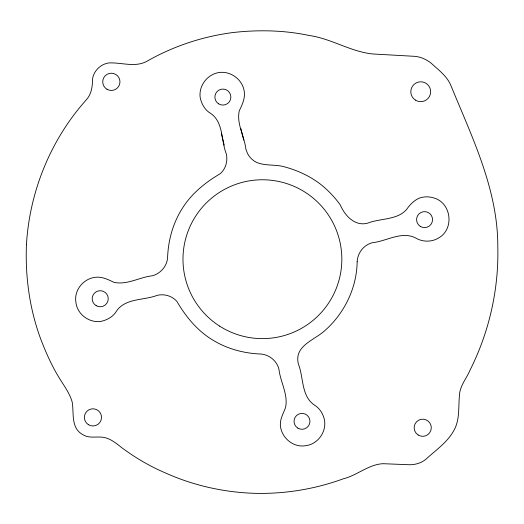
<?xml version="1.0" encoding="UTF-8"?>
<svg xmlns="http://www.w3.org/2000/svg" width="524" height="524" viewBox="0 0 524 524"><rect width="100%" height="100%" fill="white"/><g stroke="black" fill="none" stroke-linecap="round" stroke-linejoin="round"><path stroke-width="0.79" d="M240.857 128.504L243.758 140.131M221.292 133.266L224.2 145.161M26.462 244.289C25.132 276.168 29.462 308.387 40.479 338.393C45.621 351.892 51.45 365.163 58.983 377.516C63.81 385.468 69.666 393.013 72.201 402.104C74.094 413.305 70.635 427.997 82.772 434.619C89.702 439.145 98.001 435.673 105.507 437.795C113.642 439.97 119.511 446.54 126.389 451.013C138.768 459.817 152.058 467.27 166.043 473.218C193.684 485.571 223.84 492.278 254.075 493.307C284.44 494.158 314.885 489.2 343.416 478.766C357.217 475.373 368.627 464.362 383.07 463.701L409.775 464.755C415.427 464.703 421.204 463.072 425.632 459.469C435.51 450.378 447.398 442.433 453.915 430.387C460.013 419.698 458.258 406.978 459.469 395.234C459.817 385.861 466.576 378.472 470.041 370.121C489.154 332.19 498.861 289.405 497.8 246.928C498.042 190.029 472.353 137.845 451.275 86.473C447.62 76.504 438.686 70.124 431.186 63.208C426.457 59.461 420.844 56.874 414.798 56.337L372.499 53.959C350.418 51.601 331.122 38.547 309.055 35.455C284.047 30.169 258.267 29.665 232.918 32.54C202.677 36.464 173.228 46.197 146.746 61.36C134.917 67.766 121.293 62.245 108.678 62.945C100.634 64.21 93.848 70.727 92.552 78.803C92.512 86.316 91.556 94.196 86.205 99.953C50.756 139.515 29.658 191.326 26.462 244.289M357.165 261.469C356.877 287.918 344.288 313.706 324.389 330.998C313.915 340.358 293.597 346.122 298.477 364.298C303.704 377.575 301.156 396.052 314.341 405.013C320.02 408.406 323.694 414.667 324.651 421.139C326.085 432.844 317.184 444.568 305.354 445.721C293.571 447.725 282.115 438.28 280.51 426.687C279.475 419.796 283.196 413.829 285.528 407.659C288.423 394.533 280.281 381.904 278.919 369.06C276.764 360.63 268.825 354.289 260.153 353.995C243.673 353.287 227.233 348.853 213.098 340.246C197.555 331.037 185.902 316.81 176.883 301.392C172.075 295.929 164.359 293.669 157.318 295.313C144.1 300.501 125.695 297.953 116.61 310.909C113.263 316.804 106.968 320.19 100.484 321.481C88.851 322.908 77.002 314 75.901 302.178C73.884 290.368 83.244 278.879 94.929 277.334C101.813 276.377 107.977 279.456 113.963 282.351C127.09 285.252 139.718 277.104 152.556 275.748C160.927 273.377 167.549 265.53 167.628 256.708C168.335 240.313 172.809 223.984 181.369 209.921C190.585 194.384 204.812 182.725 220.231 173.706C225.792 168.839 227.933 161.006 226.316 153.879C221.017 140.864 223.689 122.269 210.714 113.439C204.819 110.092 201.439 103.791 200.142 97.313C198.688 85.478 207.622 74.015 219.438 72.463C231.215 71.028 242.841 79.923 244.289 91.759C245.199 98.636 242.18 104.807 239.265 110.787C236.363 123.834 244.485 136.364 245.874 149.124L247.466 153.355A19.899 19.899 0 0 0 256.452 162.335C265.236 166.16 275.316 164.195 284.473 166.835C297.193 170.287 309.337 175.795 319.889 183.754A102.671 102.671 0 0 1 340.253 204.897C344.877 215.633 354.82 226.696 367.743 223.139C380.837 217.892 399.491 220.545 408.183 207.281C411.196 203.345 414.936 199.945 419.554 198.026A22.65 22.65 0 0 1 434.088 198.026C451.295 202.945 454.459 228.608 439.119 237.68C432.077 242.212 422.737 242.271 415.584 237.942C401.607 230.822 386.561 241.21 372.499 242.704C363.859 244.754 357.728 252.725 357.165 261.469M415.48 100.136A9.917 9.917 0 0 0 430.656 92.08A9.917 9.917 0 0 0 416.095 82.962A9.917 9.917 0 0 0 415.48 100.136M106.955 89.237A8.613 8.613 0 0 0 119.963 81.927A8.613 8.613 0 0 0 107.125 74.316A8.613 8.613 0 0 0 106.955 89.237M88.314 424.623A8.594 8.594 0 0 0 101.532 417.779A8.594 8.594 0 0 0 89.001 409.755A8.594 8.594 0 0 0 88.314 424.623M418.185 435.012A8.567 8.567 0 0 0 431.285 428.036A8.567 8.567 0 0 0 418.702 420.176A8.567 8.567 0 0 0 418.185 435.012M218.613 103.844A7.991 7.991 0 0 0 230.868 97.392A7.991 7.991 0 0 0 219.15 90.004A7.991 7.991 0 0 0 218.613 103.844M96.193 305.689A8.03 8.03 0 0 0 108.239 298.746A8.03 8.03 0 0 0 96.2 291.783A8.03 8.03 0 0 0 96.193 305.689M297.855 428.128A7.952 7.952 0 0 0 309.946 421.525A7.952 7.952 0 0 0 298.182 414.353A7.952 7.952 0 0 0 297.855 428.128M420.281 226.368A7.991 7.991 0 0 0 432.542 219.956A7.991 7.991 0 0 0 420.857 212.541A7.991 7.991 0 0 0 420.281 226.368M219.576 326.085A79.432 79.432 0 0 0 341.753 262.845A79.432 79.432 0 0 0 225.896 188.653A79.432 79.432 0 0 0 219.576 326.085"/></g></svg>
